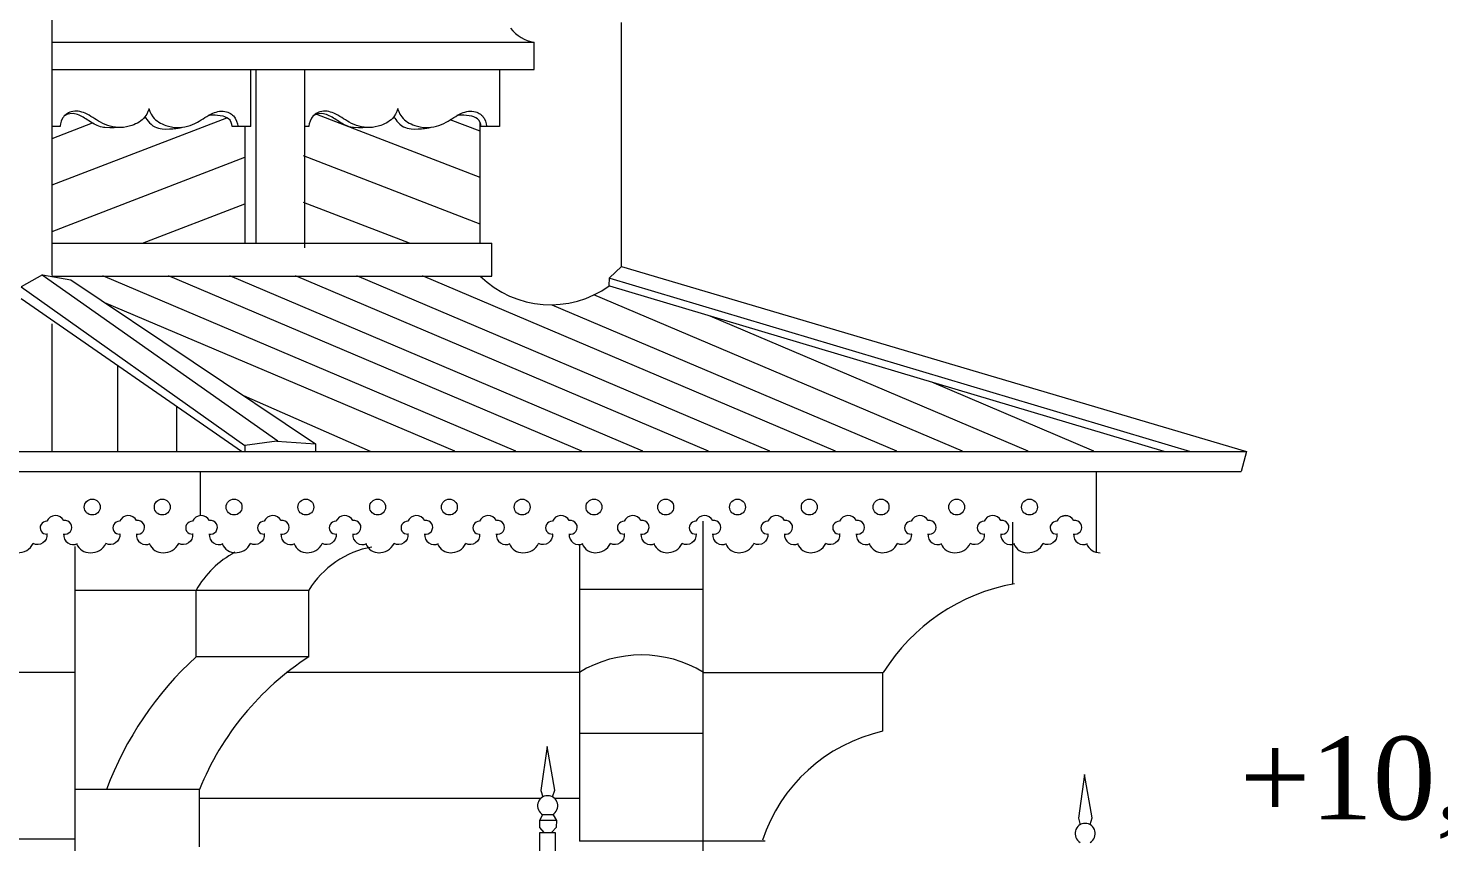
# Model space of a CAD drawing. Header units: millimetres. Extents: x 2399 to 111977, y 1313 to 59551.
# Drawn here: x 43914 to 47322, y 42733 to 44698 of the extents above; entities that cross this region are included whole.
import ezdxf

# ---------------------------------------------------------------- set-up
doc = ezdxf.new("R2010")
doc.units = ezdxf.units.MM
doc.layers.add('dim Level', color=7, linetype='Continuous', lineweight=13)
doc.layers.add('main line', color=7, linetype='Continuous', lineweight=13)
doc.styles.add('СГЕНЕРИР_СТИЛЬ_1', font='georgia.ttf')

msp = doc.modelspace()

# ---------------------------------------------------------------- linework, layer by layer
at = {"layer": 'main line', "color": 7, "linetype": 'Continuous', "lineweight": 13}
for p, q in [((43971.9578, 44101.1099), (43971.9578, 44717.7255)), ((45347.213, 44122.3986), (45347.213, 44712.0312)), ((45136.0003, 44663.8403), (43971.9578, 44663.8403)), ((45136.0003, 44598.128), (45136.0003, 44663.8403)), ((43971.9578, 44598.128), (45136.0003, 44598.128)), ((44451.7337, 44460.2853), (44451.7337, 44598.128)), ((44463.8148, 44598.128), (44463.8148, 44178.6851)), ((44581.174, 44598.128), (44581.174, 44167.6688)), ((45052.824, 44598.128), (45052.824, 44460.2853)), ((45052.824, 44598.128), (45052.824, 44460.2853)), ((43971.9578, 44319.4315), (44393.7922, 44481.9148)), ((45006.1469, 44337.4107), (44611.0941, 44489.5782)), ((45006.1469, 44449.7284), (44933.5756, 44476.9967)), ((43971.9578, 44431.7491), (44069.6542, 44469.3801)), ((44451.7337, 44460.2853), (44406.8619, 44460.2853)), ((44437.0638, 44460.2853), (44437.0638, 44178.6851)), ((45006.1469, 44178.6851), (45006.1469, 44468.9811)), ((45052.824, 44460.2853), (45007.9522, 44460.2853)), ((43971.9578, 44207.1138), (44437.0638, 44386.2646)), ((45006.1469, 44225.093), (44578.8144, 44389.6941)), ((44189.7477, 44178.6851), (44437.0638, 44273.947)), ((44835.034, 44178.6851), (44578.8144, 44277.3765)), ((43971.9578, 44178.6851), (45033.8064, 44178.6851)), ((45033.8064, 44099.0339), (45033.8064, 44178.6851)), ((43948.4976, 44102.4789), (43896.8247, 44072.9799)), ((44517.2839, 43700.4445), (43947.3886, 44101.8458)), ((43948.4976, 44102.4789), (44016.6127, 44090.4122)), ((43971.6175, 44099.0339), (45033.8064, 44099.0339)), ((44003.3894, 44099.2757), (44003.7502, 44099.0339)), ((44093.4052, 44100.4699), (45091.5968, 43677.1602)), ((44252.1527, 44100.4699), (45250.3443, 43677.1602)), ((44400.1316, 44100.4699), (45398.3232, 43677.1602)), ((44558.879, 44100.4699), (45557.0706, 43677.1602)), ((44706.8579, 44100.4699), (45705.0496, 43677.1602)), ((44865.6054, 44100.4699), (45863.797, 43677.1602)), ((45347.213, 44122.3986), (45318.0772, 44094.8295)), ((45347.213, 44122.3986), (46857.0635, 43675.7242)), ((43896.8247, 44072.9799), (44437.6943, 43689.9389)), ((44016.6127, 44090.4122), (44607.8623, 43694.1016)), ((45317.8851, 44075.9077), (45318.0772, 44094.8295)), ((45318.9525, 44093.9329), (46722.0704, 43675.7242)), ((46658.3562, 43675.7242), (45319.3515, 44075.0143)), ((44429.3485, 43675.7242), (43896.8247, 44044.7497)), ((44098.3732, 44035.6087), (44943.6179, 43677.1602)), ((45179.3023, 44030.1928), (46011.7759, 43677.1602)), ((45279.6022, 44054.979), (46170.5234, 43677.1602)), ((45561.0869, 44002.929), (46329.2708, 43677.1602)), ((43972.129, 43675.7242), (43972.129, 43984.3279)), ((44129.7059, 43883.3689), (44129.7059, 43675.7242)), ((46095.9017, 43843.4477), (46488.0183, 43677.1602)), ((44741.2152, 43675.7242), (44435.0268, 43809.952)), ((44272.5376, 43784.3902), (44272.5376, 43675.7242)), ((44515.0136, 43700.6034), (44437.6943, 43689.9389)), ((44437.6943, 43689.9389), (44437.6943, 43675.7242)), ((44515.0136, 43700.6034), (44607.8623, 43694.1016)), ((44607.8623, 43694.1016), (44607.8623, 43675.7242)), ((43208.9739, 43675.7242), (46857.0635, 43675.7242)), ((46857.0635, 43675.7242), (46844.1587, 43627.3017)), ((43243.2364, 43627.3017), (46844.1587, 43627.3017)), ((44330.5976, 43520.7906), (44330.5976, 43627.3017)), ((46494.7404, 43432.1214), (46494.7404, 43627.3017)), ((45544.7094, 41388.6859), (45544.7094, 43506.8436)), ((46292.4852, 43355.1382), (46292.4852, 43505.2134)), ((45245.4993, 43451.2267), (45245.4993, 42734.0356)), ((44026.7166, 43445.6337), (44026.7166, 40722.3835)), ((44027.5066, 43340.5942), (44319.4665, 43340.5942)), ((44319.4665, 43340.5942), (44592.0409, 43340.5942)), ((44319.4665, 43179.8457), (44319.4665, 43340.5942)), ((44592.0409, 43179.8457), (44592.0409, 43340.5942)), ((45245.4993, 43343.0785), (45545.4993, 43343.0785)), ((45245.4993, 43238.418), (45245.4993, 43043.366)), ((44592.0409, 43179.8457), (44319.4665, 43179.8457)), ((44027.5066, 43141.7935), (43479.9174, 43141.7935)), ((45245.4993, 43141.7935), (44536.8668, 43141.7935)), ((45545.4993, 43141.7935), (45977.8437, 43141.7935)), ((45977.8437, 43141.7935), (45977.8437, 42999.5497)), ((45245.4993, 43033.4865), (45245.4993, 42838.2627)), ((45245.4993, 42995.4214), (45545.4993, 42995.4214)), ((45167.6425, 42962.5401), (45152.7125, 42856.8814)), ((45186.4008, 42857.6471), (45167.6425, 42962.5401)), ((46465.9545, 42895.53), (46451.0245, 42789.8714)), ((46484.7128, 42790.637), (46465.9545, 42895.53)), ((44327.5066, 42859.2118), (44027.5066, 42859.2118)), ((44327.5066, 42720.8545), (44327.5066, 42859.2118)), ((45152.0966, 42837.3752), (44327.5066, 42837.3752)), ((45152.7125, 42856.8814), (45156.9483, 42840.9387)), ((45181.0224, 42841.1517), (45186.4008, 42857.6471)), ((45245.4993, 42837.3752), (45185.6932, 42837.3752)), ((45156.2618, 42798.1513), (45149.371, 42783.9869)), ((45191.0985, 42783.9869), (45149.371, 42783.9869)), ((45149.371, 42783.9869), (45149.371, 42767.5256)), ((45182.6765, 42798.1513), (45156.2618, 42798.1513)), ((45178.4654, 42754.7858), (45189.9501, 42768.2913)), ((45191.0985, 42783.9869), (45182.6765, 42798.1513)), ((45189.9501, 42768.2913), (45191.0985, 42783.9869)), ((46451.0245, 42789.8714), (46455.2603, 42773.9286)), ((46479.3344, 42774.1416), (46484.7128, 42790.637)), ((44027.5066, 42739.2235), (43673.2262, 42739.2235)), ((45149.371, 42767.5256), (45159.7072, 42754.7858)), ((45149.7977, 42754.7858), (45187.3437, 42754.7858)), ((45149.7977, 42537.3894), (45149.7977, 42754.7858)), ((45187.3437, 42754.7858), (45187.3437, 42537.3894)), ((45545.4993, 42734.0356), (45245.4993, 42734.0356)), ((45694.6531, 42734.0356), (45545.4993, 42734.0356))]:
    msp.add_line(p, q, dxfattribs=at)
at = {"layer": 'main line', "color": 7, "linetype": 'Continuous', "lineweight": 13, "flags": 128}
for points in [[(43998.5473, 43476.1599, 1.219803903), (43999.9778, 43508.8418, 0.63216014), (43959.0138, 43506.8436, 1.067465283), (43959.2485, 43476.1599, -0.60309642), (43925.8567, 43453.3936)], [(43998.5473, 43476.1599, 1.219803903), (43999.9778, 43508.8418, 0.63216014), (43959.0138, 43506.8436, 1.067465283), (43959.2485, 43476.1599, -0.60309642), (43925.8567, 43453.3936)], [(43998.5473, 43476.1599, 1.219803903), (43999.9778, 43508.8418, 0.63216014), (43959.0138, 43506.8436, 1.067465283), (43959.2485, 43476.1599, -0.60309642), (43925.8567, 43453.3936)], [(43998.5473, 43476.1599, 1.219803903), (43999.9778, 43508.8418, 0.63216014), (43959.0138, 43506.8436, 1.067465283), (43959.2485, 43476.1599, -0.60309642), (43925.8567, 43453.3936)], [(43998.5473, 43476.1599, 1.219803903), (43999.9778, 43508.8418, 0.63216014), (43959.0138, 43506.8436, 1.067465283), (43959.2485, 43476.1599, -0.60309642), (43925.8567, 43453.3936)], [(43998.5473, 43476.1599, 1.219803903), (43999.9778, 43508.8418, 0.63216014), (43959.0138, 43506.8436, 1.067465283), (43959.2485, 43476.1599, -0.60309642), (43925.8567, 43453.3936)], [(44174.414, 43476.1599, 1.219803903), (44175.8445, 43508.8418, 0.63216014), (44134.8805, 43506.8436, 1.067465283), (44135.1152, 43476.1599, -0.60309642), (44101.7234, 43453.3936)], [(44174.414, 43476.1599, 1.219803903), (44175.8445, 43508.8418, 0.63216014), (44134.8805, 43506.8436, 1.067465283), (44135.1152, 43476.1599, -0.60309642), (44101.7234, 43453.3936)], [(44174.414, 43476.1599, 1.219803903), (44175.8445, 43508.8418, 0.63216014), (44134.8805, 43506.8436, 1.067465283), (44135.1152, 43476.1599, -0.60309642), (44101.7234, 43453.3936)], [(44174.414, 43476.1599, 1.219803903), (44175.8445, 43508.8418, 0.63216014), (44134.8805, 43506.8436, 1.067465283), (44135.1152, 43476.1599, -0.60309642), (44101.7234, 43453.3936)], [(44174.414, 43476.1599, 1.219803903), (44175.8445, 43508.8418, 0.63216014), (44134.8805, 43506.8436, 1.067465283), (44135.1152, 43476.1599, -0.60309642), (44101.7234, 43453.3936)], [(44174.414, 43476.1599, 1.219803903), (44175.8445, 43508.8418, 0.63216014), (44134.8805, 43506.8436, 1.067465283), (44135.1152, 43476.1599, -0.60309642), (44101.7234, 43453.3936)], [(44350.2807, 43476.1599, 1.219803903), (44351.7112, 43508.8418, 0.63216014), (44310.7471, 43506.8436, 1.067465283), (44310.9819, 43476.1599, -0.60309642), (44277.5901, 43453.3936)], [(44350.2807, 43476.1599, 1.219803903), (44351.7112, 43508.8418, 0.63216014), (44310.7471, 43506.8436, 1.067465283), (44310.9819, 43476.1599, -0.60309642), (44277.5901, 43453.3936)], [(44350.2807, 43476.1599, 1.219803903), (44351.7112, 43508.8418, 0.63216014), (44310.7471, 43506.8436, 1.067465283), (44310.9819, 43476.1599, -0.60309642), (44277.5901, 43453.3936)], [(44350.2807, 43476.1599, 1.219803903), (44351.7112, 43508.8418, 0.63216014), (44310.7471, 43506.8436, 1.067465283), (44310.9819, 43476.1599, -0.60309642), (44277.5901, 43453.3936)], [(44350.2807, 43476.1599, 1.219803903), (44351.7112, 43508.8418, 0.63216014), (44310.7471, 43506.8436, 1.067465283), (44310.9819, 43476.1599, -0.60309642), (44277.5901, 43453.3936)], [(44350.2807, 43476.1599, 1.219803903), (44351.7112, 43508.8418, 0.63216014), (44310.7471, 43506.8436, 1.067465283), (44310.9819, 43476.1599, -0.60309642), (44277.5901, 43453.3936)], [(44523.6927, 43476.1599, 1.219803903), (44525.1231, 43508.8418, 0.63216014), (44484.1591, 43506.8436, 1.067465283), (44484.3939, 43476.1599, -0.60309642), (44451.0021, 43453.3936)], [(44523.6927, 43476.1599, 1.219803903), (44525.1231, 43508.8418, 0.63216014), (44484.1591, 43506.8436, 1.067465283), (44484.3939, 43476.1599, -0.60309642), (44451.0021, 43453.3936)], [(44523.6927, 43476.1599, 1.219803903), (44525.1231, 43508.8418, 0.63216014), (44484.1591, 43506.8436, 1.067465283), (44484.3939, 43476.1599, -0.60309642), (44451.0021, 43453.3936)], [(44523.6927, 43476.1599, 1.219803903), (44525.1231, 43508.8418, 0.63216014), (44484.1591, 43506.8436, 1.067465283), (44484.3939, 43476.1599, -0.60309642), (44451.0021, 43453.3936)], [(44523.6927, 43476.1599, 1.219803903), (44525.1231, 43508.8418, 0.63216014), (44484.1591, 43506.8436, 1.067465283), (44484.3939, 43476.1599, -0.60309642), (44451.0021, 43453.3936)], [(44523.6927, 43476.1599, 1.219803903), (44525.1231, 43508.8418, 0.63216014), (44484.1591, 43506.8436, 1.067465283), (44484.3939, 43476.1599, -0.60309642), (44451.0021, 43453.3936)], [(44697.1047, 43476.1599, 1.219803903), (44698.5351, 43508.8418, 0.63216014), (44657.5711, 43506.8436, 1.067465283), (44657.8058, 43476.1599, -0.60309642), (44624.4141, 43453.3936)], [(44697.1047, 43476.1599, 1.219803903), (44698.5351, 43508.8418, 0.63216014), (44657.5711, 43506.8436, 1.067465283), (44657.8058, 43476.1599, -0.60309642), (44624.4141, 43453.3936)], [(44697.1047, 43476.1599, 1.219803903), (44698.5351, 43508.8418, 0.63216014), (44657.5711, 43506.8436, 1.067465283), (44657.8058, 43476.1599, -0.60309642), (44624.4141, 43453.3936)], [(44697.1047, 43476.1599, 1.219803903), (44698.5351, 43508.8418, 0.63216014), (44657.5711, 43506.8436, 1.067465283), (44657.8058, 43476.1599, -0.60309642), (44624.4141, 43453.3936)], [(44697.1047, 43476.1599, 1.219803903), (44698.5351, 43508.8418, 0.63216014), (44657.5711, 43506.8436, 1.067465283), (44657.8058, 43476.1599, -0.60309642), (44624.4141, 43453.3936)], [(44697.1047, 43476.1599, 1.219803903), (44698.5351, 43508.8418, 0.63216014), (44657.5711, 43506.8436, 1.067465283), (44657.8058, 43476.1599, -0.60309642), (44624.4141, 43453.3936)], [(44870.5166, 43476.1599, 1.219803903), (44871.9471, 43508.8418, 0.63216014), (44830.983, 43506.8436, 1.067465283), (44831.2178, 43476.1599, -0.60309642), (44797.826, 43453.3936)], [(44870.5166, 43476.1599, 1.219803903), (44871.9471, 43508.8418, 0.63216014), (44830.983, 43506.8436, 1.067465283), (44831.2178, 43476.1599, -0.60309642), (44797.826, 43453.3936)], [(44870.5166, 43476.1599, 1.219803903), (44871.9471, 43508.8418, 0.63216014), (44830.983, 43506.8436, 1.067465283), (44831.2178, 43476.1599, -0.60309642), (44797.826, 43453.3936)], [(44870.5166, 43476.1599, 1.219803903), (44871.9471, 43508.8418, 0.63216014), (44830.983, 43506.8436, 1.067465283), (44831.2178, 43476.1599, -0.60309642), (44797.826, 43453.3936)], [(44870.5166, 43476.1599, 1.219803903), (44871.9471, 43508.8418, 0.63216014), (44830.983, 43506.8436, 1.067465283), (44831.2178, 43476.1599, -0.60309642), (44797.826, 43453.3936)], [(44870.5166, 43476.1599, 1.219803903), (44871.9471, 43508.8418, 0.63216014), (44830.983, 43506.8436, 1.067465283), (44831.2178, 43476.1599, -0.60309642), (44797.826, 43453.3936)], [(45043.9286, 43476.1599, 1.219803903), (45045.359, 43508.8418, 0.63216014), (45004.395, 43506.8436, 1.067465283), (45004.6298, 43476.1599, -0.60309642), (44971.238, 43453.3936)], [(45043.9286, 43476.1599, 1.219803903), (45045.359, 43508.8418, 0.63216014), (45004.395, 43506.8436, 1.067465283), (45004.6298, 43476.1599, -0.60309642), (44971.238, 43453.3936)], [(45043.9286, 43476.1599, 1.219803903), (45045.359, 43508.8418, 0.63216014), (45004.395, 43506.8436, 1.067465283), (45004.6298, 43476.1599, -0.60309642), (44971.238, 43453.3936)], [(45043.9286, 43476.1599, 1.219803903), (45045.359, 43508.8418, 0.63216014), (45004.395, 43506.8436, 1.067465283), (45004.6298, 43476.1599, -0.60309642), (44971.238, 43453.3936)], [(45043.9286, 43476.1599, 1.219803903), (45045.359, 43508.8418, 0.63216014), (45004.395, 43506.8436, 1.067465283), (45004.6298, 43476.1599, -0.60309642), (44971.238, 43453.3936)], [(45043.9286, 43476.1599, 1.219803903), (45045.359, 43508.8418, 0.63216014), (45004.395, 43506.8436, 1.067465283), (45004.6298, 43476.1599, -0.60309642), (44971.238, 43453.3936)], [(45219.7953, 43476.1599, 1.219803903), (45221.2257, 43508.8418, 0.63216014), (45180.2617, 43506.8436, 1.067465283), (45180.4965, 43476.1599, -0.60309642), (45147.1047, 43453.3936)], [(45219.7953, 43476.1599, 1.219803903), (45221.2257, 43508.8418, 0.63216014), (45180.2617, 43506.8436, 1.067465283), (45180.4965, 43476.1599, -0.60309642), (45147.1047, 43453.3936)], [(45219.7953, 43476.1599, 1.219803903), (45221.2257, 43508.8418, 0.63216014), (45180.2617, 43506.8436, 1.067465283), (45180.4965, 43476.1599, -0.60309642), (45147.1047, 43453.3936)], [(45219.7953, 43476.1599, 1.219803903), (45221.2257, 43508.8418, 0.63216014), (45180.2617, 43506.8436, 1.067465283), (45180.4965, 43476.1599, -0.60309642), (45147.1047, 43453.3936)], [(45219.7953, 43476.1599, 1.219803903), (45221.2257, 43508.8418, 0.63216014), (45180.2617, 43506.8436, 1.067465283), (45180.4965, 43476.1599, -0.60309642), (45147.1047, 43453.3936)], [(45219.7953, 43476.1599, 1.219803903), (45221.2257, 43508.8418, 0.63216014), (45180.2617, 43506.8436, 1.067465283), (45180.4965, 43476.1599, -0.60309642), (45147.1047, 43453.3936)], [(45393.2072, 43476.1599, 1.219803903), (45394.6377, 43508.8418, 0.63216014), (45353.6737, 43506.8436, 1.067465283), (45353.9084, 43476.1599, -0.60309642), (45320.5167, 43453.3936)], [(45393.2072, 43476.1599, 1.219803903), (45394.6377, 43508.8418, 0.63216014), (45353.6737, 43506.8436, 1.067465283), (45353.9084, 43476.1599, -0.60309642), (45320.5167, 43453.3936)], [(45393.2072, 43476.1599, 1.219803903), (45394.6377, 43508.8418, 0.63216014), (45353.6737, 43506.8436, 1.067465283), (45353.9084, 43476.1599, -0.60309642), (45320.5167, 43453.3936)], [(45393.2072, 43476.1599, 1.219803903), (45394.6377, 43508.8418, 0.63216014), (45353.6737, 43506.8436, 1.067465283), (45353.9084, 43476.1599, -0.60309642), (45320.5167, 43453.3936)], [(45393.2072, 43476.1599, 1.219803903), (45394.6377, 43508.8418, 0.63216014), (45353.6737, 43506.8436, 1.067465283), (45353.9084, 43476.1599, -0.60309642), (45320.5167, 43453.3936)], [(45393.2072, 43476.1599, 1.219803903), (45394.6377, 43508.8418, 0.63216014), (45353.6737, 43506.8436, 1.067465283), (45353.9084, 43476.1599, -0.60309642), (45320.5167, 43453.3936)], [(45566.6192, 43476.1599, 1.219803903), (45568.0497, 43508.8418, 0.63216014), (45527.0856, 43506.8436, 1.067465283), (45527.3204, 43476.1599, -0.60309642), (45493.9286, 43453.3936)], [(45566.6192, 43476.1599, 1.219803903), (45568.0497, 43508.8418, 0.63216014), (45527.0856, 43506.8436, 1.067465283), (45527.3204, 43476.1599, -0.60309642), (45493.9286, 43453.3936)], [(45566.6192, 43476.1599, 1.219803903), (45568.0497, 43508.8418, 0.63216014), (45527.0856, 43506.8436, 1.067465283), (45527.3204, 43476.1599, -0.60309642), (45493.9286, 43453.3936)], [(45566.6192, 43476.1599, 1.219803903), (45568.0497, 43508.8418, 0.63216014), (45527.0856, 43506.8436, 1.067465283), (45527.3204, 43476.1599, -0.60309642), (45493.9286, 43453.3936)], [(45566.6192, 43476.1599, 1.219803903), (45568.0497, 43508.8418, 0.63216014), (45527.0856, 43506.8436, 1.067465283), (45527.3204, 43476.1599, -0.60309642), (45493.9286, 43453.3936)], [(45566.6192, 43476.1599, 1.219803903), (45568.0497, 43508.8418, 0.63216014), (45527.0856, 43506.8436, 1.067465283), (45527.3204, 43476.1599, -0.60309642), (45493.9286, 43453.3936)], [(45740.0312, 43476.1599, 1.219803903), (45741.4616, 43508.8418, 0.63216014), (45700.4976, 43506.8436, 1.067465283), (45700.7324, 43476.1599, -0.60309642), (45667.3406, 43453.3936)], [(45740.0312, 43476.1599, 1.219803903), (45741.4616, 43508.8418, 0.63216014), (45700.4976, 43506.8436, 1.067465283), (45700.7324, 43476.1599, -0.60309642), (45667.3406, 43453.3936)], [(45740.0312, 43476.1599, 1.219803903), (45741.4616, 43508.8418, 0.63216014), (45700.4976, 43506.8436, 1.067465283), (45700.7324, 43476.1599, -0.60309642), (45667.3406, 43453.3936)], [(45740.0312, 43476.1599, 1.219803903), (45741.4616, 43508.8418, 0.63216014), (45700.4976, 43506.8436, 1.067465283), (45700.7324, 43476.1599, -0.60309642), (45667.3406, 43453.3936)], [(45740.0312, 43476.1599, 1.219803903), (45741.4616, 43508.8418, 0.63216014), (45700.4976, 43506.8436, 1.067465283), (45700.7324, 43476.1599, -0.60309642), (45667.3406, 43453.3936)], [(45740.0312, 43476.1599, 1.219803903), (45741.4616, 43508.8418, 0.63216014), (45700.4976, 43506.8436, 1.067465283), (45700.7324, 43476.1599, -0.60309642), (45667.3406, 43453.3936)], [(45913.4431, 43476.1599, 1.219803903), (45914.8736, 43508.8418, 0.63216014), (45873.9096, 43506.8436, 1.067465283), (45874.1443, 43476.1599, -0.60309642), (45840.7526, 43453.3936)], [(45913.4431, 43476.1599, 1.219803903), (45914.8736, 43508.8418, 0.63216014), (45873.9096, 43506.8436, 1.067465283), (45874.1443, 43476.1599, -0.60309642), (45840.7526, 43453.3936)], [(45913.4431, 43476.1599, 1.219803903), (45914.8736, 43508.8418, 0.63216014), (45873.9096, 43506.8436, 1.067465283), (45874.1443, 43476.1599, -0.60309642), (45840.7526, 43453.3936)], [(45913.4431, 43476.1599, 1.219803903), (45914.8736, 43508.8418, 0.63216014), (45873.9096, 43506.8436, 1.067465283), (45874.1443, 43476.1599, -0.60309642), (45840.7526, 43453.3936)], [(45913.4431, 43476.1599, 1.219803903), (45914.8736, 43508.8418, 0.63216014), (45873.9096, 43506.8436, 1.067465283), (45874.1443, 43476.1599, -0.60309642), (45840.7526, 43453.3936)], [(45913.4431, 43476.1599, 1.219803903), (45914.8736, 43508.8418, 0.63216014), (45873.9096, 43506.8436, 1.067465283), (45874.1443, 43476.1599, -0.60309642), (45840.7526, 43453.3936)], [(46086.8551, 43476.1599, 1.219803903), (46088.2856, 43508.8418, 0.63216014), (46047.3215, 43506.8436, 1.067465283), (46047.5563, 43476.1599, -0.60309642), (46014.1645, 43453.3936)], [(46086.8551, 43476.1599, 1.219803903), (46088.2856, 43508.8418, 0.63216014), (46047.3215, 43506.8436, 1.067465283), (46047.5563, 43476.1599, -0.60309642), (46014.1645, 43453.3936)], [(46086.8551, 43476.1599, 1.219803903), (46088.2856, 43508.8418, 0.63216014), (46047.3215, 43506.8436, 1.067465283), (46047.5563, 43476.1599, -0.60309642), (46014.1645, 43453.3936)], [(46086.8551, 43476.1599, 1.219803903), (46088.2856, 43508.8418, 0.63216014), (46047.3215, 43506.8436, 1.067465283), (46047.5563, 43476.1599, -0.60309642), (46014.1645, 43453.3936)], [(46086.8551, 43476.1599, 1.219803903), (46088.2856, 43508.8418, 0.63216014), (46047.3215, 43506.8436, 1.067465283), (46047.5563, 43476.1599, -0.60309642), (46014.1645, 43453.3936)], [(46086.8551, 43476.1599, 1.219803903), (46088.2856, 43508.8418, 0.63216014), (46047.3215, 43506.8436, 1.067465283), (46047.5563, 43476.1599, -0.60309642), (46014.1645, 43453.3936)], [(46262.7218, 43476.1599, 1.219803903), (46264.1523, 43508.8418, 0.63216014), (46223.1882, 43506.8436, 1.067465283), (46223.423, 43476.1599, -0.60309642), (46190.0312, 43453.3936)], [(46438.5885, 43476.1599, 1.219803903), (46440.0189, 43508.8418, 0.63216014), (46399.0549, 43506.8436, 1.067465283), (46399.2897, 43476.1599, -0.60309642), (46365.8979, 43453.3936)], [(43887.9291, 43431.0501, 0.304535594), (43925.8567, 43453.3936)], [(43887.9291, 43431.0501, 0.304535594), (43925.8567, 43453.3936)], [(43887.9291, 43431.0501, 0.304535594), (43925.8567, 43453.3936)], [(43887.9291, 43431.0501, 0.304535594), (43925.8567, 43453.3936)], [(43887.9291, 43431.0501, 0.304535594), (43925.8567, 43453.3936)], [(43887.9291, 43431.0501, 0.304535594), (43925.8567, 43453.3936)], [(43960.4462, 43476.1599, -0.017938026), (43959.2749, 43475.916)], [(43960.4462, 43476.1599, -0.017938026), (43959.2749, 43475.916)], [(43960.4462, 43476.1599, -0.017938026), (43959.2749, 43475.916)], [(43960.4462, 43476.1599, -0.017938026), (43959.2749, 43475.916)], [(43960.4462, 43476.1599, -0.017938026), (43959.2749, 43475.916)], [(43960.4462, 43476.1599, -0.017938026), (43959.2749, 43475.916)], [(43999.745, 43476.1599, 0.60309642), (44033.1368, 43453.3936)], [(43999.745, 43476.1599, 0.60309642), (44033.1368, 43453.3936)], [(43999.745, 43476.1599, 0.60309642), (44033.1368, 43453.3936)], [(43999.745, 43476.1599, 0.60309642), (44033.1368, 43453.3936)], [(43999.745, 43476.1599, 0.60309642), (44033.1368, 43453.3936)], [(43999.745, 43476.1599, 0.60309642), (44033.1368, 43453.3936)], [(44031.0224, 43452.4088, 0.304535594), (44063.7958, 43431.0501)], [(44031.0224, 43452.4088, 0.304535594), (44063.7958, 43431.0501)], [(44031.0224, 43452.4088, 0.304535594), (44063.7958, 43431.0501)], [(44031.0224, 43452.4088, 0.304535594), (44063.7958, 43431.0501)], [(44031.0224, 43452.4088, 0.304535594), (44063.7958, 43431.0501)], [(44031.0224, 43452.4088, 0.304535594), (44063.7958, 43431.0501)], [(44063.7958, 43431.0501, 0.304535594), (44101.7234, 43453.3936)], [(44063.7958, 43431.0501, 0.304535594), (44101.7234, 43453.3936)], [(44063.7958, 43431.0501, 0.304535594), (44101.7234, 43453.3936)], [(44063.7958, 43431.0501, 0.304535594), (44101.7234, 43453.3936)], [(44063.7958, 43431.0501, 0.304535594), (44101.7234, 43453.3936)], [(44063.7958, 43431.0501, 0.304535594), (44101.7234, 43453.3936)], [(44136.3129, 43476.1599, -0.017938026), (44135.1416, 43475.916)], [(44136.3129, 43476.1599, -0.017938026), (44135.1416, 43475.916)], [(44136.3129, 43476.1599, -0.017938026), (44135.1416, 43475.916)], [(44136.3129, 43476.1599, -0.017938026), (44135.1416, 43475.916)], [(44136.3129, 43476.1599, -0.017938026), (44135.1416, 43475.916)], [(44136.3129, 43476.1599, -0.017938026), (44135.1416, 43475.916)], [(44175.6117, 43476.1599, 0.60309642), (44209.0035, 43453.3936)], [(44175.6117, 43476.1599, 0.60309642), (44209.0035, 43453.3936)], [(44175.6117, 43476.1599, 0.60309642), (44209.0035, 43453.3936)], [(44175.6117, 43476.1599, 0.60309642), (44209.0035, 43453.3936)], [(44175.6117, 43476.1599, 0.60309642), (44209.0035, 43453.3936)], [(44175.6117, 43476.1599, 0.60309642), (44209.0035, 43453.3936)], [(44206.8891, 43452.4088, 0.304535594), (44239.6624, 43431.0501)], [(44206.8891, 43452.4088, 0.304535594), (44239.6624, 43431.0501)], [(44206.8891, 43452.4088, 0.304535594), (44239.6624, 43431.0501)], [(44206.8891, 43452.4088, 0.304535594), (44239.6624, 43431.0501)], [(44206.8891, 43452.4088, 0.304535594), (44239.6624, 43431.0501)], [(44206.8891, 43452.4088, 0.304535594), (44239.6624, 43431.0501)], [(44239.6624, 43431.0501, 0.304535594), (44277.5901, 43453.3936)], [(44239.6624, 43431.0501, 0.304535594), (44277.5901, 43453.3936)], [(44239.6624, 43431.0501, 0.304535594), (44277.5901, 43453.3936)], [(44239.6624, 43431.0501, 0.304535594), (44277.5901, 43453.3936)], [(44239.6624, 43431.0501, 0.304535594), (44277.5901, 43453.3936)], [(44239.6624, 43431.0501, 0.304535594), (44277.5901, 43453.3936)], [(44312.1796, 43476.1599, -0.017938026), (44311.0083, 43475.916)], [(44312.1796, 43476.1599, -0.017938026), (44311.0083, 43475.916)], [(44312.1796, 43476.1599, -0.017938026), (44311.0083, 43475.916)], [(44312.1796, 43476.1599, -0.017938026), (44311.0083, 43475.916)], [(44312.1796, 43476.1599, -0.017938026), (44311.0083, 43475.916)], [(44312.1796, 43476.1599, -0.017938026), (44311.0083, 43475.916)], [(44351.4784, 43476.1599, 0.60309642), (44384.8702, 43453.3936)], [(44351.4784, 43476.1599, 0.60309642), (44384.8702, 43453.3936)], [(44351.4784, 43476.1599, 0.60309642), (44384.8702, 43453.3936)], [(44351.4784, 43476.1599, 0.60309642), (44384.8702, 43453.3936)], [(44351.4784, 43476.1599, 0.60309642), (44384.8702, 43453.3936)], [(44351.4784, 43476.1599, 0.60309642), (44384.8702, 43453.3936)], [(44382.7558, 43452.4088, 0.304535594), (44415.5291, 43431.0501)], [(44382.7558, 43452.4088, 0.304535594), (44415.5291, 43431.0501)], [(44382.7558, 43452.4088, 0.304535594), (44415.5291, 43431.0501)], [(44382.7558, 43452.4088, 0.304535594), (44415.5291, 43431.0501)], [(44382.7558, 43452.4088, 0.304535594), (44415.5291, 43431.0501)], [(44382.7558, 43452.4088, 0.304535594), (44415.5291, 43431.0501)], [(44413.0744, 43431.0501, 0.304535594), (44451.0021, 43453.3936)], [(44413.0744, 43431.0501, 0.304535594), (44451.0021, 43453.3936)], [(44413.0744, 43431.0501, 0.304535594), (44451.0021, 43453.3936)], [(44413.0744, 43431.0501, 0.304535594), (44451.0021, 43453.3936)], [(44413.0744, 43431.0501, 0.304535594), (44451.0021, 43453.3936)], [(44413.0744, 43431.0501, 0.304535594), (44451.0021, 43453.3936)], [(44485.5916, 43476.1599, -0.017938026), (44484.4202, 43475.916)], [(44485.5916, 43476.1599, -0.017938026), (44484.4202, 43475.916)], [(44485.5916, 43476.1599, -0.017938026), (44484.4202, 43475.916)], [(44485.5916, 43476.1599, -0.017938026), (44484.4202, 43475.916)], [(44485.5916, 43476.1599, -0.017938026), (44484.4202, 43475.916)], [(44485.5916, 43476.1599, -0.017938026), (44484.4202, 43475.916)], [(44524.8904, 43476.1599, 0.60309642), (44558.2822, 43453.3936)], [(44524.8904, 43476.1599, 0.60309642), (44558.2822, 43453.3936)], [(44524.8904, 43476.1599, 0.60309642), (44558.2822, 43453.3936)], [(44524.8904, 43476.1599, 0.60309642), (44558.2822, 43453.3936)], [(44524.8904, 43476.1599, 0.60309642), (44558.2822, 43453.3936)], [(44524.8904, 43476.1599, 0.60309642), (44558.2822, 43453.3936)], [(44556.1677, 43452.4088, 0.304535594), (44588.9411, 43431.0501)], [(44556.1677, 43452.4088, 0.304535594), (44588.9411, 43431.0501)], [(44556.1677, 43452.4088, 0.304535594), (44588.9411, 43431.0501)], [(44556.1677, 43452.4088, 0.304535594), (44588.9411, 43431.0501)], [(44556.1677, 43452.4088, 0.304535594), (44588.9411, 43431.0501)], [(44556.1677, 43452.4088, 0.304535594), (44588.9411, 43431.0501)], [(44586.4864, 43431.0501, 0.304535594), (44624.4141, 43453.3936)], [(44586.4864, 43431.0501, 0.304535594), (44624.4141, 43453.3936)], [(44586.4864, 43431.0501, 0.304535594), (44624.4141, 43453.3936)], [(44586.4864, 43431.0501, 0.304535594), (44624.4141, 43453.3936)], [(44586.4864, 43431.0501, 0.304535594), (44624.4141, 43453.3936)], [(44586.4864, 43431.0501, 0.304535594), (44624.4141, 43453.3936)], [(44659.0035, 43476.1599, -0.017938026), (44657.8322, 43475.916)], [(44659.0035, 43476.1599, -0.017938026), (44657.8322, 43475.916)], [(44659.0035, 43476.1599, -0.017938026), (44657.8322, 43475.916)], [(44659.0035, 43476.1599, -0.017938026), (44657.8322, 43475.916)], [(44659.0035, 43476.1599, -0.017938026), (44657.8322, 43475.916)], [(44659.0035, 43476.1599, -0.017938026), (44657.8322, 43475.916)], [(44698.3024, 43476.1599, 0.60309642), (44731.6941, 43453.3936)], [(44698.3024, 43476.1599, 0.60309642), (44731.6941, 43453.3936)], [(44698.3024, 43476.1599, 0.60309642), (44731.6941, 43453.3936)], [(44698.3024, 43476.1599, 0.60309642), (44731.6941, 43453.3936)], [(44698.3024, 43476.1599, 0.60309642), (44731.6941, 43453.3936)], [(44698.3024, 43476.1599, 0.60309642), (44731.6941, 43453.3936)], [(44729.5797, 43452.4088, 0.304535594), (44762.3531, 43431.0501)], [(44729.5797, 43452.4088, 0.304535594), (44762.3531, 43431.0501)], [(44729.5797, 43452.4088, 0.304535594), (44762.3531, 43431.0501)], [(44729.5797, 43452.4088, 0.304535594), (44762.3531, 43431.0501)], [(44729.5797, 43452.4088, 0.304535594), (44762.3531, 43431.0501)], [(44729.5797, 43452.4088, 0.304535594), (44762.3531, 43431.0501)], [(44759.8983, 43431.0501, 0.304535594), (44797.826, 43453.3936)], [(44759.8983, 43431.0501, 0.304535594), (44797.826, 43453.3936)], [(44759.8983, 43431.0501, 0.304535594), (44797.826, 43453.3936)], [(44759.8983, 43431.0501, 0.304535594), (44797.826, 43453.3936)], [(44759.8983, 43431.0501, 0.304535594), (44797.826, 43453.3936)], [(44759.8983, 43431.0501, 0.304535594), (44797.826, 43453.3936)], [(44832.4155, 43476.1599, -0.017938026), (44831.2441, 43475.916)], [(44832.4155, 43476.1599, -0.017938026), (44831.2441, 43475.916)], [(44832.4155, 43476.1599, -0.017938026), (44831.2441, 43475.916)], [(44832.4155, 43476.1599, -0.017938026), (44831.2441, 43475.916)], [(44832.4155, 43476.1599, -0.017938026), (44831.2441, 43475.916)], [(44832.4155, 43476.1599, -0.017938026), (44831.2441, 43475.916)], [(44871.7143, 43476.1599, 0.60309642), (44905.1061, 43453.3936)], [(44871.7143, 43476.1599, 0.60309642), (44905.1061, 43453.3936)], [(44871.7143, 43476.1599, 0.60309642), (44905.1061, 43453.3936)], [(44871.7143, 43476.1599, 0.60309642), (44905.1061, 43453.3936)], [(44871.7143, 43476.1599, 0.60309642), (44905.1061, 43453.3936)], [(44871.7143, 43476.1599, 0.60309642), (44905.1061, 43453.3936)], [(44902.9917, 43452.4088, 0.304535594), (44935.765, 43431.0501)], [(44902.9917, 43452.4088, 0.304535594), (44935.765, 43431.0501)], [(44902.9917, 43452.4088, 0.304535594), (44935.765, 43431.0501)], [(44902.9917, 43452.4088, 0.304535594), (44935.765, 43431.0501)], [(44902.9917, 43452.4088, 0.304535594), (44935.765, 43431.0501)], [(44902.9917, 43452.4088, 0.304535594), (44935.765, 43431.0501)], [(44933.3103, 43431.0501, 0.304535594), (44971.238, 43453.3936)], [(44933.3103, 43431.0501, 0.304535594), (44971.238, 43453.3936)], [(44933.3103, 43431.0501, 0.304535594), (44971.238, 43453.3936)], [(44933.3103, 43431.0501, 0.304535594), (44971.238, 43453.3936)], [(44933.3103, 43431.0501, 0.304535594), (44971.238, 43453.3936)], [(44933.3103, 43431.0501, 0.304535594), (44971.238, 43453.3936)], [(45045.1263, 43476.1599, 0.60309642), (45078.5181, 43453.3936)], [(45045.1263, 43476.1599, 0.60309642), (45078.5181, 43453.3936)], [(45045.1263, 43476.1599, 0.60309642), (45078.5181, 43453.3936)], [(45045.1263, 43476.1599, 0.60309642), (45078.5181, 43453.3936)], [(45045.1263, 43476.1599, 0.60309642), (45078.5181, 43453.3936)], [(45045.1263, 43476.1599, 0.60309642), (45078.5181, 43453.3936)], [(45076.4036, 43452.4088, 0.304535594), (45109.177, 43431.0501)], [(45076.4036, 43452.4088, 0.304535594), (45109.177, 43431.0501)], [(45076.4036, 43452.4088, 0.304535594), (45109.177, 43431.0501)], [(45076.4036, 43452.4088, 0.304535594), (45109.177, 43431.0501)], [(45076.4036, 43452.4088, 0.304535594), (45109.177, 43431.0501)], [(45076.4036, 43452.4088, 0.304535594), (45109.177, 43431.0501)], [(45109.177, 43431.0501, 0.304535594), (45147.1047, 43453.3936)], [(45109.177, 43431.0501, 0.304535594), (45147.1047, 43453.3936)], [(45109.177, 43431.0501, 0.304535594), (45147.1047, 43453.3936)], [(45109.177, 43431.0501, 0.304535594), (45147.1047, 43453.3936)], [(45109.177, 43431.0501, 0.304535594), (45147.1047, 43453.3936)], [(45109.177, 43431.0501, 0.304535594), (45147.1047, 43453.3936)], [(45181.6942, 43476.1599, -0.017938026), (45180.5228, 43475.916)], [(45181.6942, 43476.1599, -0.017938026), (45180.5228, 43475.916)], [(45181.6942, 43476.1599, -0.017938026), (45180.5228, 43475.916)], [(45181.6942, 43476.1599, -0.017938026), (45180.5228, 43475.916)], [(45181.6942, 43476.1599, -0.017938026), (45180.5228, 43475.916)], [(45181.6942, 43476.1599, -0.017938026), (45180.5228, 43475.916)], [(45220.993, 43476.1599, 0.60309642), (45254.3848, 43453.3936)], [(45220.993, 43476.1599, 0.60309642), (45254.3848, 43453.3936)], [(45220.993, 43476.1599, 0.60309642), (45254.3848, 43453.3936)], [(45220.993, 43476.1599, 0.60309642), (45254.3848, 43453.3936)], [(45220.993, 43476.1599, 0.60309642), (45254.3848, 43453.3936)], [(45220.993, 43476.1599, 0.60309642), (45254.3848, 43453.3936)], [(45252.2703, 43452.4088, 0.304535594), (45285.0437, 43431.0501)], [(45252.2703, 43452.4088, 0.304535594), (45285.0437, 43431.0501)], [(45252.2703, 43452.4088, 0.304535594), (45285.0437, 43431.0501)], [(45252.2703, 43452.4088, 0.304535594), (45285.0437, 43431.0501)], [(45252.2703, 43452.4088, 0.304535594), (45285.0437, 43431.0501)], [(45252.2703, 43452.4088, 0.304535594), (45285.0437, 43431.0501)], [(45282.589, 43431.0501, 0.304535594), (45320.5167, 43453.3936)], [(45282.589, 43431.0501, 0.304535594), (45320.5167, 43453.3936)], [(45282.589, 43431.0501, 0.304535594), (45320.5167, 43453.3936)], [(45282.589, 43431.0501, 0.304535594), (45320.5167, 43453.3936)], [(45282.589, 43431.0501, 0.304535594), (45320.5167, 43453.3936)], [(45282.589, 43431.0501, 0.304535594), (45320.5167, 43453.3936)], [(45355.1061, 43476.1599, -0.017938026), (45353.9348, 43475.916)], [(45355.1061, 43476.1599, -0.017938026), (45353.9348, 43475.916)], [(45355.1061, 43476.1599, -0.017938026), (45353.9348, 43475.916)], [(45355.1061, 43476.1599, -0.017938026), (45353.9348, 43475.916)], [(45355.1061, 43476.1599, -0.017938026), (45353.9348, 43475.916)], [(45355.1061, 43476.1599, -0.017938026), (45353.9348, 43475.916)], [(45394.405, 43476.1599, 0.60309642), (45427.7967, 43453.3936)], [(45394.405, 43476.1599, 0.60309642), (45427.7967, 43453.3936)], [(45394.405, 43476.1599, 0.60309642), (45427.7967, 43453.3936)], [(45394.405, 43476.1599, 0.60309642), (45427.7967, 43453.3936)], [(45394.405, 43476.1599, 0.60309642), (45427.7967, 43453.3936)], [(45394.405, 43476.1599, 0.60309642), (45427.7967, 43453.3936)], [(45425.6823, 43452.4088, 0.304535594), (45458.4557, 43431.0501)], [(45425.6823, 43452.4088, 0.304535594), (45458.4557, 43431.0501)], [(45425.6823, 43452.4088, 0.304535594), (45458.4557, 43431.0501)], [(45425.6823, 43452.4088, 0.304535594), (45458.4557, 43431.0501)], [(45425.6823, 43452.4088, 0.304535594), (45458.4557, 43431.0501)], [(45425.6823, 43452.4088, 0.304535594), (45458.4557, 43431.0501)], [(45456.0009, 43431.0501, 0.304535594), (45493.9286, 43453.3936)], [(45456.0009, 43431.0501, 0.304535594), (45493.9286, 43453.3936)], [(45456.0009, 43431.0501, 0.304535594), (45493.9286, 43453.3936)], [(45456.0009, 43431.0501, 0.304535594), (45493.9286, 43453.3936)], [(45456.0009, 43431.0501, 0.304535594), (45493.9286, 43453.3936)], [(45456.0009, 43431.0501, 0.304535594), (45493.9286, 43453.3936)], [(45528.5181, 43476.1599, -0.017938026), (45527.3467, 43475.916)], [(45528.5181, 43476.1599, -0.017938026), (45527.3467, 43475.916)], [(45528.5181, 43476.1599, -0.017938026), (45527.3467, 43475.916)], [(45528.5181, 43476.1599, -0.017938026), (45527.3467, 43475.916)], [(45528.5181, 43476.1599, -0.017938026), (45527.3467, 43475.916)], [(45528.5181, 43476.1599, -0.017938026), (45527.3467, 43475.916)], [(45567.8169, 43476.1599, 0.60309642), (45601.2087, 43453.3936)], [(45567.8169, 43476.1599, 0.60309642), (45601.2087, 43453.3936)], [(45567.8169, 43476.1599, 0.60309642), (45601.2087, 43453.3936)], [(45567.8169, 43476.1599, 0.60309642), (45601.2087, 43453.3936)], [(45567.8169, 43476.1599, 0.60309642), (45601.2087, 43453.3936)], [(45567.8169, 43476.1599, 0.60309642), (45601.2087, 43453.3936)], [(45599.0943, 43452.4088, 0.304535594), (45631.8676, 43431.0501)], [(45599.0943, 43452.4088, 0.304535594), (45631.8676, 43431.0501)], [(45599.0943, 43452.4088, 0.304535594), (45631.8676, 43431.0501)], [(45599.0943, 43452.4088, 0.304535594), (45631.8676, 43431.0501)], [(45599.0943, 43452.4088, 0.304535594), (45631.8676, 43431.0501)], [(45599.0943, 43452.4088, 0.304535594), (45631.8676, 43431.0501)], [(45629.4129, 43431.0501, 0.304535594), (45667.3406, 43453.3936)], [(45629.4129, 43431.0501, 0.304535594), (45667.3406, 43453.3936)], [(45629.4129, 43431.0501, 0.304535594), (45667.3406, 43453.3936)], [(45629.4129, 43431.0501, 0.304535594), (45667.3406, 43453.3936)], [(45629.4129, 43431.0501, 0.304535594), (45667.3406, 43453.3936)], [(45629.4129, 43431.0501, 0.304535594), (45667.3406, 43453.3936)], [(45701.9301, 43476.1599, -0.017938026), (45700.7587, 43475.916)], [(45701.9301, 43476.1599, -0.017938026), (45700.7587, 43475.916)], [(45701.9301, 43476.1599, -0.017938026), (45700.7587, 43475.916)], [(45701.9301, 43476.1599, -0.017938026), (45700.7587, 43475.916)], [(45701.9301, 43476.1599, -0.017938026), (45700.7587, 43475.916)], [(45701.9301, 43476.1599, -0.017938026), (45700.7587, 43475.916)], [(45741.2289, 43476.1599, 0.60309642), (45774.6207, 43453.3936)], [(45741.2289, 43476.1599, 0.60309642), (45774.6207, 43453.3936)], [(45741.2289, 43476.1599, 0.60309642), (45774.6207, 43453.3936)], [(45741.2289, 43476.1599, 0.60309642), (45774.6207, 43453.3936)], [(45741.2289, 43476.1599, 0.60309642), (45774.6207, 43453.3936)], [(45741.2289, 43476.1599, 0.60309642), (45774.6207, 43453.3936)], [(45772.5062, 43452.4088, 0.304535594), (45805.2796, 43431.0501)], [(45772.5062, 43452.4088, 0.304535594), (45805.2796, 43431.0501)], [(45772.5062, 43452.4088, 0.304535594), (45805.2796, 43431.0501)], [(45772.5062, 43452.4088, 0.304535594), (45805.2796, 43431.0501)], [(45772.5062, 43452.4088, 0.304535594), (45805.2796, 43431.0501)], [(45772.5062, 43452.4088, 0.304535594), (45805.2796, 43431.0501)], [(45802.8249, 43431.0501, 0.304535594), (45840.7526, 43453.3936)], [(45802.8249, 43431.0501, 0.304535594), (45840.7526, 43453.3936)], [(45802.8249, 43431.0501, 0.304535594), (45840.7526, 43453.3936)], [(45802.8249, 43431.0501, 0.304535594), (45840.7526, 43453.3936)], [(45802.8249, 43431.0501, 0.304535594), (45840.7526, 43453.3936)], [(45802.8249, 43431.0501, 0.304535594), (45840.7526, 43453.3936)], [(45875.342, 43476.1599, -0.017938026), (45874.1707, 43475.916)], [(45875.342, 43476.1599, -0.017938026), (45874.1707, 43475.916)], [(45875.342, 43476.1599, -0.017938026), (45874.1707, 43475.916)], [(45875.342, 43476.1599, -0.017938026), (45874.1707, 43475.916)], [(45875.342, 43476.1599, -0.017938026), (45874.1707, 43475.916)], [(45875.342, 43476.1599, -0.017938026), (45874.1707, 43475.916)], [(45914.6409, 43476.1599, 0.60309642), (45948.0326, 43453.3936)], [(45914.6409, 43476.1599, 0.60309642), (45948.0326, 43453.3936)], [(45914.6409, 43476.1599, 0.60309642), (45948.0326, 43453.3936)], [(45914.6409, 43476.1599, 0.60309642), (45948.0326, 43453.3936)], [(45914.6409, 43476.1599, 0.60309642), (45948.0326, 43453.3936)], [(45914.6409, 43476.1599, 0.60309642), (45948.0326, 43453.3936)], [(45945.9182, 43452.4088, 0.304535594), (45978.6916, 43431.0501)], [(45945.9182, 43452.4088, 0.304535594), (45978.6916, 43431.0501)], [(45945.9182, 43452.4088, 0.304535594), (45978.6916, 43431.0501)], [(45945.9182, 43452.4088, 0.304535594), (45978.6916, 43431.0501)], [(45945.9182, 43452.4088, 0.304535594), (45978.6916, 43431.0501)], [(45945.9182, 43452.4088, 0.304535594), (45978.6916, 43431.0501)], [(45976.2368, 43431.0501, 0.304535594), (46014.1645, 43453.3936)], [(45976.2368, 43431.0501, 0.304535594), (46014.1645, 43453.3936)], [(45976.2368, 43431.0501, 0.304535594), (46014.1645, 43453.3936)], [(45976.2368, 43431.0501, 0.304535594), (46014.1645, 43453.3936)], [(45976.2368, 43431.0501, 0.304535594), (46014.1645, 43453.3936)], [(45976.2368, 43431.0501, 0.304535594), (46014.1645, 43453.3936)], [(46048.754, 43476.1599, -0.017938026), (46047.5826, 43475.916)], [(46048.754, 43476.1599, -0.017938026), (46047.5826, 43475.916)], [(46048.754, 43476.1599, -0.017938026), (46047.5826, 43475.916)], [(46048.754, 43476.1599, -0.017938026), (46047.5826, 43475.916)], [(46048.754, 43476.1599, -0.017938026), (46047.5826, 43475.916)], [(46048.754, 43476.1599, -0.017938026), (46047.5826, 43475.916)], [(46088.0528, 43476.1599, 0.60309642), (46121.4446, 43453.3936)], [(46088.0528, 43476.1599, 0.60309642), (46121.4446, 43453.3936)], [(46088.0528, 43476.1599, 0.60309642), (46121.4446, 43453.3936)], [(46088.0528, 43476.1599, 0.60309642), (46121.4446, 43453.3936)], [(46088.0528, 43476.1599, 0.60309642), (46121.4446, 43453.3936)], [(46088.0528, 43476.1599, 0.60309642), (46121.4446, 43453.3936)], [(46119.3302, 43452.4088, 0.304535594), (46152.1035, 43431.0501)], [(46119.3302, 43452.4088, 0.304535594), (46152.1035, 43431.0501)], [(46119.3302, 43452.4088, 0.304535594), (46152.1035, 43431.0501)], [(46119.3302, 43452.4088, 0.304535594), (46152.1035, 43431.0501)], [(46119.3302, 43452.4088, 0.304535594), (46152.1035, 43431.0501)], [(46119.3302, 43452.4088, 0.304535594), (46152.1035, 43431.0501)], [(46152.1035, 43431.0501, 0.304535594), (46190.0312, 43453.3936)], [(46152.1035, 43431.0501, 0.304535594), (46190.0312, 43453.3936)], [(46152.1035, 43431.0501, 0.304535594), (46190.0312, 43453.3936)], [(46152.1035, 43431.0501, 0.304535594), (46190.0312, 43453.3936)], [(46152.1035, 43431.0501, 0.304535594), (46190.0312, 43453.3936)], [(46152.1035, 43431.0501, 0.304535594), (46190.0312, 43453.3936)], [(46224.6207, 43476.1599, -0.017938026), (46223.4493, 43475.916)], [(46224.6207, 43476.1599, -0.017938026), (46223.4493, 43475.916)], [(46224.6207, 43476.1599, -0.017938026), (46223.4493, 43475.916)], [(46224.6207, 43476.1599, -0.017938026), (46223.4493, 43475.916)], [(46224.6207, 43476.1599, -0.017938026), (46223.4493, 43475.916)], [(46224.6207, 43476.1599, -0.017938026), (46223.4493, 43475.916)], [(46263.9195, 43476.1599, 0.60309642), (46297.3113, 43453.3936)], [(46295.1969, 43452.4088, 0.304535594), (46327.9702, 43431.0501)], [(46295.1969, 43452.4088, 0.304535594), (46327.9702, 43431.0501)], [(46295.1969, 43452.4088, 0.304535594), (46327.9702, 43431.0501)], [(46295.1969, 43452.4088, 0.304535594), (46327.9702, 43431.0501)], [(46295.1969, 43452.4088, 0.304535594), (46327.9702, 43431.0501)], [(46295.1969, 43452.4088, 0.304535594), (46327.9702, 43431.0501)], [(46327.9702, 43431.0501, 0.304535594), (46365.8979, 43453.3936)], [(46327.9702, 43431.0501, 0.304535594), (46365.8979, 43453.3936)], [(46327.9702, 43431.0501, 0.304535594), (46365.8979, 43453.3936)], [(46327.9702, 43431.0501, 0.304535594), (46365.8979, 43453.3936)], [(46327.9702, 43431.0501, 0.304535594), (46365.8979, 43453.3936)], [(46327.9702, 43431.0501, 0.304535594), (46365.8979, 43453.3936)], [(46400.4874, 43476.1599, -0.017938026), (46399.316, 43475.916)], [(46400.4874, 43476.1599, -0.017938026), (46399.316, 43475.916)], [(46400.4874, 43476.1599, -0.017938026), (46399.316, 43475.916)], [(46400.4874, 43476.1599, -0.017938026), (46399.316, 43475.916)], [(46400.4874, 43476.1599, -0.017938026), (46399.316, 43475.916)], [(46400.4874, 43476.1599, -0.017938026), (46399.316, 43475.916)], [(46439.7862, 43476.1599, 0.60309642), (46473.178, 43453.3936)], [(46471.0636, 43452.4088, 0.304535594), (46503.8369, 43431.0501)], [(46471.0636, 43452.4088, 0.304535594), (46503.8369, 43431.0501)], [(46471.0636, 43452.4088, 0.304535594), (46503.8369, 43431.0501)], [(46471.0636, 43452.4088, 0.304535594), (46503.8369, 43431.0501)], [(46471.0636, 43452.4088, 0.304535594), (46503.8369, 43431.0501)], [(46471.0636, 43452.4088, 0.304535594), (46503.8369, 43431.0501)]]:
    msp.add_lwpolyline(points, format="xyb", dxfattribs=at)
at = {"layer": 'main line', "color": 7, "linetype": 'Continuous', "lineweight": 13}
for centre in [(44068.7176, 43541.2726), (44068.7176, 43541.2726), (44068.7176, 43541.2726), (44068.7176, 43541.2726), (44068.7176, 43541.2726), (44068.7176, 43541.2726), (44237.8554, 43541.2726), (44237.8554, 43541.2726), (44237.8554, 43541.2726), (44237.8554, 43541.2726), (44237.8554, 43541.2726), (44237.8554, 43541.2726), (44411.2674, 43541.2726), (44411.2674, 43541.2726), (44411.2674, 43541.2726), (44411.2674, 43541.2726), (44411.2674, 43541.2726), (44411.2674, 43541.2726), (44584.6794, 43541.2726), (44584.6794, 43541.2726), (44584.6794, 43541.2726), (44584.6794, 43541.2726), (44584.6794, 43541.2726), (44584.6794, 43541.2726), (44758.0913, 43541.2726), (44758.0913, 43541.2726), (44758.0913, 43541.2726), (44758.0913, 43541.2726), (44758.0913, 43541.2726), (44758.0913, 43541.2726), (44931.5033, 43541.2726), (44931.5033, 43541.2726), (44931.5033, 43541.2726), (44931.5033, 43541.2726), (44931.5033, 43541.2726), (44931.5033, 43541.2726), (45107.37, 43541.2726), (45107.37, 43541.2726), (45107.37, 43541.2726), (45107.37, 43541.2726), (45107.37, 43541.2726), (45107.37, 43541.2726), (45280.782, 43541.2726), (45280.782, 43541.2726), (45280.782, 43541.2726), (45280.782, 43541.2726), (45280.782, 43541.2726), (45280.782, 43541.2726), (45454.1939, 43541.2726), (45454.1939, 43541.2726), (45454.1939, 43541.2726), (45454.1939, 43541.2726), (45454.1939, 43541.2726), (45454.1939, 43541.2726), (45627.6059, 43541.2726), (45627.6059, 43541.2726), (45627.6059, 43541.2726), (45627.6059, 43541.2726), (45627.6059, 43541.2726), (45627.6059, 43541.2726), (45801.0179, 43541.2726), (45801.0179, 43541.2726), (45801.0179, 43541.2726), (45801.0179, 43541.2726), (45801.0179, 43541.2726), (45801.0179, 43541.2726), (45974.4298, 43541.2726), (45974.4298, 43541.2726), (45974.4298, 43541.2726), (45974.4298, 43541.2726), (45974.4298, 43541.2726), (45974.4298, 43541.2726), (46157.0253, 43541.2726), (46157.0253, 43541.2726), (46157.0253, 43541.2726), (46157.0253, 43541.2726), (46157.0253, 43541.2726), (46157.0253, 43541.2726), (46332.892, 43541.2726), (46332.892, 43541.2726), (46332.892, 43541.2726), (46332.892, 43541.2726), (46332.892, 43541.2726), (46332.892, 43541.2726)]:
    msp.add_circle(centre, 19.1338, dxfattribs=at)
for centre, radius, start, end in [((45152.5735, 44754.8643), 92.5205, 217.8233511, 259.680873), ((45175.8269, 44273.6398), 243.4718, 225.8197175, 305.6948895), ((46478.1376, 43162.8054), 361.7516, 98.6159904, 101.0530122), ((44526.1781, 43222.2807), 238.1759, 118.2982137, 150.214894), ((44783.5149, 43223.9503), 224.2055, 100.0678911, 148.6506806), ((46379.4401, 42891.9471), 471.2825, 100.1435977, 147.9849869), ((44892.4666, 42559.072), 844.8013, 132.7083042, 159.1894788), ((44972.2954, 42596.6803), 696.1864, 123.1064655, 157.8458661), ((45395.4993, 42896.976), 287.116, 58.5041428, 121.4958572), ((46065.8541, 42611.0529), 398.3411, 102.7643833, 161.6694366), ((45168.8949, 42819.5893), 24.4646, 298.8026305, 241.1973695), ((46467.4858, 42752.7377), 24.4646, 298.8026305, 241.1973695)]:
    msp.add_arc(centre, radius, start, end, dxfattribs=at)
for points, knots in [([(44205.6194, 44503.9645), (44205.6194, 44503.9645), (44202.6727, 44492.8548), (44195.9221, 44483.9332), (44188.2495, 44473.793), (44176.6577, 44467.6214), (44164.6187, 44463.3459), (44155.8535, 44460.233), (44146.7273, 44458.2901), (44137.4343, 44458.112), (44120.3474, 44457.7846), (44103.6818, 44463.0509), (44088.6236, 44471.1908), (44075.984, 44478.0234), (44064.5798, 44487.0472), (44051.383, 44492.6917), (44040.6956, 44497.2629), (44028.9407, 44499.5131), (44017.8122, 44496.3595), (44009.205, 44493.9204), (44001.7133, 44488.4827), (43997.1018, 44480.8267), (43991.5219, 44471.5631), (43990.8886, 44460.2853), (43990.8886, 44460.2853)], [0, 0, 0, 0, 1, 1, 1, 2, 2, 2, 3, 3, 3, 4, 4, 4, 5, 5, 5, 6, 6, 6, 7, 7, 7, 8, 8, 8, 8]), ([(44131.7808, 44458.2051), (44131.7808, 44458.2051), (44115.4519, 44457.181), (44099.1698, 44458.2051), (44096.9574, 44458.3442), (44094.7573, 44458.5932), (44092.5807, 44459.0072), (44081.8467, 44461.0492), (44072.3834, 44467.051), (44063.1032, 44472.879), (44054.5275, 44478.2646), (44046.0797, 44483.9201), (44036.8385, 44488.0429), (44032.1971, 44490.1137), (44027.3392, 44491.7301), (44022.2726, 44491.9459), (44011.27, 44492.4145), (44001.2255, 44486.3063), (44001.2255, 44486.3063)], [0, 0, 0, 0, 1, 1, 1, 2, 2, 2, 3, 3, 3, 4, 4, 4, 5, 5, 5, 6, 6, 6, 6]), ([(44195.9221, 44483.9332), (44195.9221, 44483.9332), (44199.5504, 44478.5336), (44203.7547, 44473.5904), (44208.3415, 44468.1974), (44213.4636, 44463.133), (44219.7434, 44459.878), (44225.3127, 44456.9912), (44231.4759, 44455.6366), (44237.742, 44455.0553), (44261.4422, 44452.8563), (44285.0268, 44458.6814), (44285.0268, 44458.6814)], [0, 0, 0, 0, 1, 1, 1, 2, 2, 2, 3, 3, 3, 4, 4, 4, 4]), ([(44205.6194, 44503.9645), (44205.6194, 44503.9645), (44208.5661, 44492.8548), (44215.3166, 44483.9332), (44222.9892, 44473.793), (44234.581, 44467.6214), (44246.62, 44463.3459), (44255.3852, 44460.233), (44264.5114, 44458.2901), (44273.8044, 44458.112), (44290.8913, 44457.7846), (44307.557, 44463.0509), (44322.6151, 44471.1908), (44335.2547, 44478.0234), (44346.659, 44487.0472), (44359.8557, 44492.6917), (44370.5431, 44497.2629), (44382.298, 44499.5131), (44393.4265, 44496.3595), (44402.0337, 44493.9204), (44409.5254, 44488.4827), (44414.1369, 44480.8267), (44419.7168, 44471.5631), (44420.3501, 44460.2853), (44420.3501, 44460.2853)], [0, 0, 0, 0, 1, 1, 1, 2, 2, 2, 3, 3, 3, 4, 4, 4, 5, 5, 5, 6, 6, 6, 7, 7, 7, 8, 8, 8, 8]), ([(44406.8619, 44460.2853), (44406.8619, 44460.2853), (44406.5494, 44469.1268), (44401.5053, 44475.6155), (44397.4192, 44480.872), (44391.0984, 44483.6676), (44384.6045, 44485.3732), (44367.0561, 44489.9822), (44348.6025, 44487.0454), (44348.6025, 44487.0454)], [0, 0, 0, 0, 1, 1, 1, 2, 2, 2, 3, 3, 3, 3]), ([(44806.7096, 44503.9645), (44806.7096, 44503.9645), (44803.7629, 44492.8548), (44797.0124, 44483.9332), (44789.3398, 44473.793), (44777.7479, 44467.6214), (44765.709, 44463.3459), (44756.9438, 44460.233), (44747.8176, 44458.2901), (44738.5246, 44458.112), (44721.4377, 44457.7846), (44704.772, 44463.0509), (44689.7139, 44471.1908), (44677.0743, 44478.0234), (44665.67, 44487.0472), (44652.4733, 44492.6917), (44641.7859, 44497.2629), (44630.031, 44499.5131), (44618.9025, 44496.3595), (44610.2953, 44493.9204), (44602.8036, 44488.4827), (44598.192, 44480.8267), (44592.6122, 44471.5631), (44591.9789, 44460.2853), (44591.9789, 44460.2853)], [0, 0, 0, 0, 1, 1, 1, 2, 2, 2, 3, 3, 3, 4, 4, 4, 5, 5, 5, 6, 6, 6, 7, 7, 7, 8, 8, 8, 8]), ([(44732.8711, 44458.2051), (44732.8711, 44458.2051), (44716.5422, 44457.181), (44700.2601, 44458.2051), (44698.0476, 44458.3442), (44695.8475, 44458.5932), (44693.671, 44459.0072), (44682.937, 44461.0492), (44673.4736, 44467.051), (44664.1935, 44472.879), (44655.6178, 44478.2646), (44647.1699, 44483.9201), (44637.9288, 44488.0429), (44633.2873, 44490.1137), (44628.4295, 44491.7301), (44623.3628, 44491.9459), (44612.3603, 44492.4145), (44602.3157, 44486.3063), (44602.3157, 44486.3063)], [0, 0, 0, 0, 1, 1, 1, 2, 2, 2, 3, 3, 3, 4, 4, 4, 5, 5, 5, 6, 6, 6, 6]), ([(44797.0124, 44483.9332), (44797.0124, 44483.9332), (44800.6407, 44478.5336), (44804.8449, 44473.5904), (44809.4318, 44468.1974), (44814.5539, 44463.133), (44820.8337, 44459.878), (44826.403, 44456.9912), (44832.5662, 44455.6366), (44838.8323, 44455.0553), (44862.5325, 44452.8563), (44886.1171, 44458.6814), (44886.1171, 44458.6814)], [0, 0, 0, 0, 1, 1, 1, 2, 2, 2, 3, 3, 3, 4, 4, 4, 4]), ([(44806.7096, 44503.9645), (44806.7096, 44503.9645), (44809.6563, 44492.8548), (44816.4069, 44483.9332), (44824.0795, 44473.793), (44835.6713, 44467.6214), (44847.7103, 44463.3459), (44856.4755, 44460.233), (44865.6017, 44458.2901), (44874.8946, 44458.112), (44891.9816, 44457.7846), (44908.6472, 44463.0509), (44923.7053, 44471.1908), (44936.345, 44478.0234), (44947.7492, 44487.0472), (44960.946, 44492.6917), (44971.6334, 44497.2629), (44983.3883, 44499.5131), (44994.5168, 44496.3595), (45003.124, 44493.9204), (45010.6157, 44488.4827), (45015.2272, 44480.8267), (45020.8071, 44471.5631), (45021.4403, 44460.2853), (45021.4403, 44460.2853)], [0, 0, 0, 0, 1, 1, 1, 2, 2, 2, 3, 3, 3, 4, 4, 4, 5, 5, 5, 6, 6, 6, 7, 7, 7, 8, 8, 8, 8]), ([(45007.9522, 44460.2853), (45007.9522, 44460.2853), (45007.6396, 44469.1268), (45002.5956, 44475.6155), (44998.5094, 44480.872), (44992.1887, 44483.6676), (44985.6948, 44485.3732), (44968.1464, 44489.9822), (44949.6927, 44487.0454), (44949.6927, 44487.0454)], [0, 0, 0, 0, 1, 1, 1, 2, 2, 2, 3, 3, 3, 3])]:
    msp.add_open_spline(points, degree=3, knots=knots, dxfattribs=at)
for points in [[(43990.8886, 44460.2853), (43990.8886, 44460.2853), (43971.9578, 44460.2853), (43971.9578, 44460.2853)], [(44591.9789, 44460.2853), (44591.9789, 44460.2853), (44586.3082, 44460.2853), (44581.174, 44460.2853)]]:
    msp.add_open_spline(points, degree=3, dxfattribs=at)

# ---------------------------------------------------------------- texts
at = {"layer": 'dim Level', "color": 7, "lineweight": 13, "insert": (46841.2575, 42739.7343), "char_height": 200, "attachment_point": 7, "style": 'СГЕНЕРИР_СТИЛЬ_1'}
msp.add_mtext('\\A1;+10,700', dxfattribs=at)

doc.saveas('drawing.dxf')
